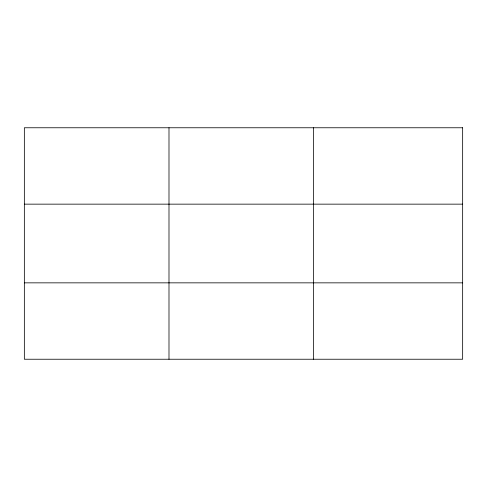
<?xml version="1.0" encoding="UTF-8"?>
<svg xmlns="http://www.w3.org/2000/svg" width="487" height="487" viewBox="0 0 487 487"><rect width="100%" height="100%" fill="white"/><g stroke="black" fill="none" stroke-linecap="round" stroke-linejoin="round"><path stroke-width="0.73" d="M168.989 359.236L168.989 127.764M313.628 359.236L313.628 127.764M24.35 204.15L462.65 204.15M24.35 282.85L462.65 282.85M462.65 127.764L24.35 127.764L24.35 359.236L462.65 359.236L462.65 127.764"/></g></svg>
